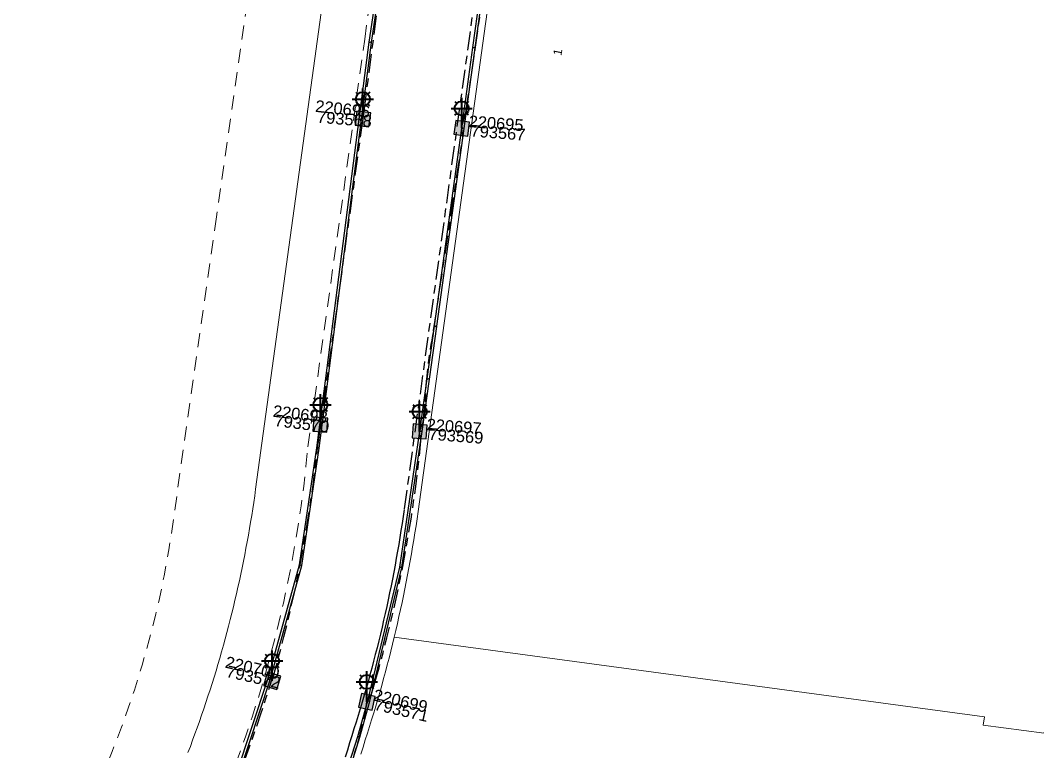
# Model space of a CAD drawing. Header units: metres. Extents: x 302931 to 308644, y 6253878 to 6257414.
# Drawn here: x 307208.6 to 307424.7, y 6255020.2 to 6255175.6 of the extents above; entities that cross this region are included whole.
import ezdxf
from ezdxf.enums import TextEntityAlignment as Align

# ---------------------------------------------------------------- set-up
doc = ezdxf.new("R2010")
doc.units = ezdxf.units.M
doc.linetypes.add('Cable Exist UG', pattern=[8.2, 4, -1.2, 1.8, -1.2])
doc.linetypes.add('Dash', pattern=[5, 3, -2])
doc.layers.get('0').update_dxf_attribs({"color": 6})
for name, color, linetype, lineweight in [('Cadastre Developer_SP_EXT', 9, 'Continuous', 5), ('Cadastre Land Parcels_SP_EXT', 9, 'Continuous', 5), ('Cadastre Roads_SP_EXT', 9, 'Continuous', 5)]:
    doc.layers.add(name, color=color, linetype=linetype, lineweight=lineweight)
for name, color, linetype in [('Duct_SP_EXT', 7, 'Continuous'), ('Equip_SP_SL_EXT', 7, 'Continuous'), ('Mains_HV_EXT', 7, 'Continuous'), ('Mains_SL_EXT', 7, 'Continuous'), ('SupportsUG_SP_LV_SL_EXT', 7, 'Continuous')]:
    doc.layers.add(name, color=color, linetype=linetype)
doc.styles.add('COLUMN_LABEL', font='arial.ttf')
doc.styles.add('iecARIAL', font='arial.ttf', dxfattribs={"height": 2})
doc.styles.add('POLE_LABEL', font='arial.ttf')
doc.styles.get("Standard").update_dxf_attribs({"font": 'arial.ttf'})

# ---------------------------------------------------------------- blocks, each defined once
blk = doc.blocks.new('COLUMN_EXT')
blk.add_hatch(color=256).paths.add_polyline_path([(-1.49, 1.48), (-1.49, -1.49), (1.48, -1.49), (1.48, 1.48)])
blk.add_lwpolyline([(-1.49, -1.49), (1.48, -1.49), (1.48, 1.48), (-1.49, 1.48)], close=True)
for tag, height, style, flags, p in [('ASSET_NUM', 2.5, 'COLUMN_LABEL', 8, (2, 2)), ('STRUCTURE_PLANT_NUMBER', 0.2, 'POLE_LABEL', 9, (1.81, 0.03)), ('STREET_CODE', 0.2, 'COLUMN_LABEL', 9, (1.81, -0.2))]:
    blk.add_attdef(tag, text='', height=height, dxfattribs=dict(style=style, flags=flags)).set_placement(p, align=Align.MIDDLE_LEFT)
at = {"flags": 1}
blk.add_attdef('Z', (1.81, -2.35), '', height=0.2, dxfattribs=at)
at = {"flags": 9}
for tag, p in [('COLUMN_TYPE', (1.81, -0.4)), ('OWNED_BY', (1.81, -0.6)), ('STATE', (1.81, -0.8)), ('USAGE', (1.81, -1)), ('STREETNAME', (1.81, -1.6)), ('SUBURB', (1.81, -1.8)), ('LEGEND', (1.81, -1.2)), ('LOCATION', (1.81, -1.4)), ('NOTES', (1.81, -2))]:
    blk.add_attdef(tag, text='', height=0.2, dxfattribs=at).set_placement(p, align=Align.MIDDLE_LEFT)
blk = doc.blocks.new('SL_LANTERN_EXT')
at = {"lineweight": 40}
for p, q in [((-1.46, 5.68), (-1.06, 5.28)), ((0, 1.97), (0, 6.47)), ((1.46, 5.68), (1.06, 5.28)), ((-2.25, 4.22), (2.25, 4.22)), ((-1.46, 2.76), (-1.06, 3.16)), ((0, 0), (0, 2.72)), ((1.46, 2.76), (1.06, 3.16))]:
    blk.add_line(p, q, dxfattribs=at)
blk.add_circle((0, 4.22), 1.5, dxfattribs=at)
at = {"style": 'iecARIAL', "flags": 8}
blk.add_attdef('ASSET_NUM', (1.5, 1.5), '', height=2.5, dxfattribs=at)
for tag, p, height, flags in [('OPERATING_VOLTAGE', (0.98, -1.65), 0.2, 9), ('ORIENTATION', (0.98, -1.85), 0.2, 9), ('OWNED_BY', (0.98, -2.05), 0.2, 9), ('STATE', (0.98, -2.25), 0.2, 9), ('CONSTRUCTED_VOLTAGE', (0.98, -0.65), 0.2, 9), ('CONTROL_TYPE', (0.98, -0.85), 0.2, 9), ('LANTERN_PURPOSE', (0.98, -1.05), 0.2, 9), ('LANTERN_TYPE', (0.98, -1.25), 0.2, 9), ('NO_PHASES', (0.98, -1.45), 0.2, 9), ('LNUMBER', (2.18, -3.25), 2.5, 8), ('USAGE', (0.98, -2.45), 0.2, 9), ('CEXIST', (0.98, -2.65), 0.2, 9), ('CNEW', (0.98, -2.85), 0.2, 9), ('CNUMBER', (0.98, -3.05), 0.2, 9), ('CREMOVE', (0.98, -3.25), 0.2, 9), ('CREPLACE', (0.98, -3.45), 0.2, 9), ('LKINGHEIGHT', (0.98, -3.65), 0.2, 9), ('LBRACKET', (0.98, -3.85), 0.2, 9), ('LBRACKETVOCAB', (0.98, -4.05), 0.2, 9), ('LCATEGORY', (0.98, -4.25), 0.2, 9), ('LCHARGE1', (0.98, -4.45), 0.2, 9), ('LCHARGE1PERCENT', (0.98, -4.65), 0.2, 9), ('LCHARGE2', (0.98, -4.85), 0.2, 9), ('LCHARGE2PERCENT', (0.98, -5.05), 0.2, 9), ('LCHARGE3', (0.98, -5.25), 0.2, 9), ('LCHARGE3PERCENT', (0.98, -5.45), 0.2, 9), ('LEXIST', (0.98, -5.65), 0.2, 9), ('LLAMP', (0.98, -5.85), 0.2, 9), ('LLAMPVOCAB', (0.98, -6.05), 0.2, 9), ('LMAST', (0.98, -6.25), 0.2, 9), ('LMASTVOCAB', (0.98, -6.45), 0.2, 9), ('LNEW', (0.98, -6.65), 0.2, 9), ('LANTNUMBER', (0.98, -6.85), 0.2, 9), ('LOUTREACH', (0.98, -7.25), 0.2, 9), ('LOUTREACHVOCAB', (0.98, -7.45), 0.2, 9), ('LRATECODE', (0.98, -7.65), 0.2, 9), ('LREMOVE', (0.98, -7.85), 0.2, 9), ('LREPLACE', (0.98, -8.05), 0.2, 9), ('LTYPE', (0.98, -8.25), 0.2, 9), ('LTYPEVOCAB', (0.98, -8.45), 0.2, 9), ('LEGEND', (0.98, -8.65), 0.2, 9), ('STREETNAME', (0.98, -9.25), 0.2, 9), ('SUBURB', (0.98, -9.45), 0.2, 1), ('LOCATION', (0.98, -8.85), 0.2, 9), ('NOTES', (0.98, -9.05), 0.2, 9)]:
    blk.add_attdef(tag, p, '', height=height, dxfattribs=dict(flags=flags))

msp = doc.modelspace()

# ---------------------------------------------------------------- linework, layer by layer
at = {"layer": 'Cadastre Developer_SP_EXT', "linetype": 'Dash'}
for points in [[(307273.18, 6255293.26), (307250.28, 6255133.84), (307240.6, 6255065.83), (307240.6, 6255065.83, -0.108223), (307208.68, 6254983.16)], [(307224.34, 6254960.04, 0.129274), (307269.71, 6255084.98), (307269.71, 6255084.98), (307281.78, 6255171.62), (307285.86, 6255201.93)]]:
    msp.add_lwpolyline(points, format="xyb", dxfattribs=at)
at = {"layer": 'Cadastre Land Parcels_SP_EXT', "linetype": 'Continuous'}
for points in [[(307244.22, 6255019.96), (307244.73, 6255021.28), (307245.22, 6255022.6), (307245.71, 6255023.93), (307246.19, 6255025.26), (307246.66, 6255026.59), (307247.13, 6255027.93), (307247.59, 6255029.26), (307248.04, 6255030.6), (307248.48, 6255031.95), (307248.91, 6255033.29), (307249.34, 6255034.64), (307249.76, 6255035.99), (307250.18, 6255037.34), (307250.58, 6255038.69), (307250.98, 6255040.05), (307251.37, 6255041.41), (307251.75, 6255042.77), (307252.12, 6255044.13), (307252.49, 6255045.5), (307252.85, 6255046.86), (307253.2, 6255048.23), (307253.54, 6255049.6), (307253.88, 6255050.97), (307254.21, 6255052.35), (307254.53, 6255053.73), (307254.84, 6255055.1), (307255.15, 6255056.48), (307255.44, 6255057.87), (307255.73, 6255059.25), (307256.01, 6255060.63), (307256.29, 6255062.02), (307256.55, 6255063.41), (307256.81, 6255064.8), (307257.06, 6255066.19), (307257.31, 6255067.58), (307257.54, 6255068.97), (307257.77, 6255070.37), (307257.99, 6255071.76), (307258.2, 6255073.16), (307258.4, 6255074.56), (307258.6, 6255075.96), (307288.08, 6255290.48)], [(307319.45, 6255262.18), (307293.11, 6255071.19), (307292.89, 6255069.69), (307292.67, 6255068.2), (307292.43, 6255066.7), (307292.19, 6255065.21), (307291.95, 6255063.72), (307291.69, 6255062.23), (307291.43, 6255060.74), (307291.16, 6255059.26), (307290.88, 6255057.77), (307290.59, 6255056.29), (307290.3, 6255054.8), (307290, 6255053.32), (307289.69, 6255051.84), (307289.37, 6255050.37), (307289.04, 6255048.89), (307288.71, 6255047.42), (307288.37, 6255045.94), (307288.02, 6255044.47), (307413.41, 6255027.56), (307413.17, 6255025.77), (307426.09, 6255024.13), (307459.97, 6255271)], [(307426.09, 6255024.13), (307413.17, 6255025.77), (307413.41, 6255027.56), (307288.02, 6255044.47), (307287.67, 6255043), (307287.3, 6255041.54), (307286.93, 6255040.07), (307286.55, 6255038.61), (307286.16, 6255037.15), (307285.77, 6255035.69), (307285.37, 6255034.23), (307284.95, 6255032.77), (307284.54, 6255031.32), (307284.11, 6255029.87), (307283.68, 6255028.42), (307283.24, 6255026.97), (307282.79, 6255025.53), (307282.33, 6255024.09), (307281.87, 6255022.65), (307281.42, 6255021.15), (307280.96, 6255019.65)]]:
    msp.add_lwpolyline(points, dxfattribs=at)
at = {"layer": 'Cadastre Roads_SP_EXT', "linetype": 'Continuous'}
for points in [[(307288.08, 6255290.48), (307258.6, 6255075.96), (307258.4, 6255074.56), (307258.2, 6255073.16), (307257.99, 6255071.76), (307257.77, 6255070.37), (307257.54, 6255068.97), (307257.31, 6255067.58), (307257.06, 6255066.19), (307256.81, 6255064.8), (307256.55, 6255063.41), (307256.29, 6255062.02), (307256.01, 6255060.63), (307255.73, 6255059.25), (307255.44, 6255057.87), (307255.15, 6255056.48), (307254.84, 6255055.1), (307254.53, 6255053.73), (307254.21, 6255052.35), (307253.88, 6255050.97), (307253.54, 6255049.6), (307253.2, 6255048.23), (307252.85, 6255046.86), (307252.49, 6255045.5), (307252.12, 6255044.13), (307251.75, 6255042.77), (307251.37, 6255041.41), (307250.98, 6255040.05), (307250.58, 6255038.69), (307250.18, 6255037.34), (307249.76, 6255035.99), (307249.34, 6255034.64), (307248.91, 6255033.29), (307248.48, 6255031.95), (307248.04, 6255030.6), (307247.59, 6255029.26), (307247.13, 6255027.93), (307246.66, 6255026.59), (307246.19, 6255025.26), (307245.71, 6255023.93), (307245.22, 6255022.6), (307244.73, 6255021.28), (307244.22, 6255019.96)], [(307280.96, 6255019.65), (307281.42, 6255021.15), (307281.87, 6255022.65), (307282.33, 6255024.09), (307282.79, 6255025.53), (307283.24, 6255026.97), (307283.68, 6255028.42), (307284.11, 6255029.87), (307284.54, 6255031.32), (307284.95, 6255032.77), (307285.37, 6255034.23), (307285.77, 6255035.69), (307286.16, 6255037.15), (307286.55, 6255038.61), (307286.93, 6255040.07), (307287.3, 6255041.54), (307287.67, 6255043), (307288.02, 6255044.47), (307288.37, 6255045.94), (307288.71, 6255047.42), (307289.04, 6255048.89), (307289.37, 6255050.37), (307289.69, 6255051.84), (307290, 6255053.32), (307290.3, 6255054.8), (307290.59, 6255056.29), (307290.88, 6255057.77), (307291.16, 6255059.26), (307291.43, 6255060.74), (307291.69, 6255062.23), (307291.95, 6255063.72), (307292.19, 6255065.21), (307292.43, 6255066.7), (307292.67, 6255068.2), (307292.89, 6255069.69), (307293.11, 6255071.19), (307319.45, 6255262.18)]]:
    msp.add_lwpolyline(points, dxfattribs=at)
at = {"layer": 'Duct_SP_EXT'}
for p, q in [((307304.75, 6255169.84), (307311.37, 6255217.8)), ((307305.23, 6255169.77), (307311.84, 6255217.74)), ((307282.72, 6255170.97), (307287.22, 6255201.14)), ((307283.2, 6255170.91), (307287.7, 6255201.07)), ((307280.61, 6255154.62), (307282.72, 6255170.97)), ((307281.09, 6255154.56), (307283.2, 6255170.91)), ((307282.72, 6255170.97), (307282.96, 6255170.94)), ((307283.2, 6255170.91), (307282.96, 6255170.94)), ((307302.39, 6255152.69), (307304.75, 6255169.84)), ((307304.75, 6255169.84), (307304.99, 6255169.81)), ((307305.23, 6255169.77), (307304.99, 6255169.81)), ((307302.86, 6255152.62), (307305.23, 6255169.77)), ((307272.24, 6255089.64), (307280.61, 6255154.62)), ((307272.72, 6255089.58), (307281.09, 6255154.56)), ((307280.61, 6255154.62), (307280.85, 6255154.59)), ((307280.61, 6255154.62), (307280.85, 6255154.59)), ((307281.09, 6255154.56), (307280.85, 6255154.59)), ((307281.09, 6255154.56), (307280.85, 6255154.59)), ((307296.58, 6255110.66), (307302.39, 6255152.69)), ((307297.06, 6255110.62), (307302.86, 6255152.62)), ((307302.39, 6255152.69), (307302.62, 6255152.66)), ((307302.39, 6255152.69), (307302.62, 6255152.66)), ((307302.86, 6255152.62), (307302.62, 6255152.66)), ((307302.86, 6255152.62), (307302.62, 6255152.66)), ((307295.04, 6255099.44), (307296.58, 6255110.58)), ((307295.52, 6255099.37), (307297.06, 6255110.52)), ((307296.58, 6255110.57), (307296.58, 6255110.66)), ((307296.58, 6255110.66), (307296.82, 6255110.64)), ((307296.58, 6255110.58), (307296.58, 6255110.57)), ((307296.58, 6255110.58), (307296.82, 6255110.55)), ((307296.58, 6255110.57), (307296.82, 6255110.55)), ((307297.06, 6255110.62), (307296.82, 6255110.64)), ((307297.06, 6255110.52), (307296.82, 6255110.55)), ((307297.06, 6255110.53), (307296.82, 6255110.55)), ((307297.06, 6255110.53), (307297.06, 6255110.62)), ((307297.06, 6255110.52), (307297.06, 6255110.53)), ((307293.51, 6255088.29), (307295.04, 6255099.44)), ((307293.98, 6255088.23), (307295.52, 6255099.37)), ((307295.04, 6255099.44), (307295.28, 6255099.41)), ((307295.52, 6255099.37), (307295.28, 6255099.41)), ((307271.61, 6255084.76), (307272.24, 6255089.64)), ((307272.09, 6255084.7), (307272.72, 6255089.58)), ((307272.24, 6255089.64), (307272.48, 6255089.61)), ((307272.24, 6255089.64), (307272.48, 6255089.61)), ((307272.72, 6255089.58), (307272.48, 6255089.61)), ((307272.72, 6255089.58), (307272.48, 6255089.61)), ((307289.21, 6255059.4), (307293.51, 6255088.3)), ((307289.68, 6255059.31), (307293.98, 6255088.22)), ((307293.51, 6255088.3), (307293.74, 6255088.26)), ((307293.51, 6255088.29), (307293.74, 6255088.26)), ((307293.98, 6255088.23), (307293.74, 6255088.26)), ((307293.98, 6255088.22), (307293.74, 6255088.26)), ((307267.92, 6255059.85), (307271.61, 6255084.77)), ((307268.39, 6255059.75), (307272.09, 6255084.69)), ((307271.61, 6255084.77), (307271.61, 6255084.76)), ((307271.61, 6255084.77), (307271.85, 6255084.73)), ((307271.61, 6255084.76), (307271.85, 6255084.73)), ((307272.09, 6255084.69), (307271.85, 6255084.73)), ((307272.09, 6255084.7), (307271.85, 6255084.73)), ((307272.09, 6255084.69), (307272.09, 6255084.7)), ((307261.2, 6255035.58), (307267.92, 6255059.85)), ((307261.67, 6255035.45), (307268.39, 6255059.75)), ((307267.92, 6255059.85), (307268.16, 6255059.8)), ((307268.39, 6255059.75), (307268.16, 6255059.8)), ((307282.42, 6255030.99), (307289.21, 6255059.4)), ((307282.88, 6255030.88), (307289.68, 6255059.31)), ((307289.21, 6255059.4), (307289.45, 6255059.35)), ((307289.68, 6255059.31), (307289.45, 6255059.35)), ((307252, 6255007.72), (307261.21, 6255035.59)), ((307252.44, 6255007.54), (307261.66, 6255035.44)), ((307261.2, 6255035.58), (307261.44, 6255035.52)), ((307261.21, 6255035.59), (307261.44, 6255035.52)), ((307261.67, 6255035.45), (307261.44, 6255035.52)), ((307261.66, 6255035.44), (307261.44, 6255035.52)), ((307280.28, 6255023.42), (307282.42, 6255031)), ((307280.74, 6255023.28), (307282.88, 6255030.87)), ((307282.42, 6255031), (307282.65, 6255030.93)), ((307282.42, 6255030.99), (307282.65, 6255030.93)), ((307282.88, 6255030.88), (307282.65, 6255030.93)), ((307282.88, 6255030.87), (307282.65, 6255030.93)), ((307277.91, 6255015.9), (307280.28, 6255023.42)), ((307278.37, 6255015.76), (307280.74, 6255023.28)), ((307280.28, 6255023.42), (307280.51, 6255023.35)), ((307280.74, 6255023.28), (307280.51, 6255023.35))]:
    msp.add_line(p, q, dxfattribs=at)
at = {"layer": 'Mains_HV_EXT', "linetype": 'Cable Exist UG'}
msp.add_lwpolyline([(307316.47, 6255262.59), (307290.13, 6255071.61), (307289.92, 6255070.13), (307289.7, 6255068.65), (307289.47, 6255067.17), (307289.23, 6255065.69), (307288.99, 6255064.22), (307288.74, 6255062.75), (307288.48, 6255061.27), (307288.21, 6255059.8), (307287.93, 6255058.33), (307287.65, 6255056.86), (307287.36, 6255055.4), (307287.06, 6255053.93), (307286.75, 6255052.47), (307286.44, 6255051), (307286.12, 6255049.54), (307285.79, 6255048.09), (307285.45, 6255046.63), (307285.1, 6255045.17), (307284.75, 6255043.72), (307284.39, 6255042.27), (307284.02, 6255040.82), (307283.65, 6255039.37), (307283.26, 6255037.92), (307282.87, 6255036.48), (307282.48, 6255035.04), (307282.07, 6255033.6), (307281.66, 6255032.16), (307281.23, 6255030.72), (307280.81, 6255029.29), (307280.37, 6255027.86), (307279.93, 6255026.43), (307279.48, 6255025), (307279.01, 6255023.54), (307278.55, 6255022.02), (307278.09, 6255020.52), (307277.63, 6255019.03)], dxfattribs=at)
at = {"layer": 'Mains_SL_EXT', "linetype": 'Cable Exist UG'}
for points in [[(307290.25, 6255219.1), (307289.47, 6255215.94), (307287.41, 6255200.94), (307287.41, 6255200.94), (307281.78, 6255157.91), (307281.37, 6255154.78)], [(307302.34, 6255152.81), (307303.22, 6255155.94), (307305.26, 6255169.38), (307305.26, 6255169.38), (307311.25, 6255213.83), (307311.25, 6255217.34)], [(307281.37, 6255154.72), (307272.61, 6255091.4), (307272.32, 6255089.54)]]:
    msp.add_lwpolyline(points, dxfattribs=at)
for points in [[(307293.44, 6255088.23), (307294.21, 6255090.18), (307294.57, 6255094), (307294.57, 6255094, -0.043877), (307296.39, 6255109.59), (307296.39, 6255109.59), (307296.39, 6255109.67), (307302.58, 6255150.64), (307302.37, 6255152.67)], [(307272.32, 6255089.54), (307271.85, 6255085.87), (307271.85, 6255085.87, -0.04491), (307262.1, 6255035.22)], [(307282.26, 6255030.67), (307283.3, 6255032.64), (307283.92, 6255034.86), (307283.92, 6255034.86, 0.046282), (307293.71, 6255086.26), (307293.71, 6255086.26), (307293.44, 6255088.23)], [(307261.95, 6255035.25, -0.047509), (307239.35, 6254980.49)], [(307277.9, 6255014.27, 0.015372), (307281.77, 6255027.59), (307281.77, 6255027.59), (307282.2, 6255030.79)]]:
    msp.add_lwpolyline(points, format="xyb", dxfattribs=at)

# ---------------------------------------------------------------- block references
at = {"layer": 'Equip_SP_SL_EXT'}
ref = msp.add_blockref('SL_LANTERN_EXT', (307281.38, 6255154.65), dxfattribs=at)
ref.add_attrib('ASSET_NUM', '220696', dxfattribs={"layer": '0', "height": 2.5, "rotation": 353.6877, "style": 'iecARIAL'}).set_placement((307282.88, 6255156.15), align=Align.MIDDLE_RIGHT)
ref = msp.add_blockref('SL_LANTERN_EXT', (307302.37, 6255152.67), dxfattribs=at)
ref.add_attrib('ASSET_NUM', '220695', dxfattribs={"layer": '0', "height": 2.5, "rotation": 355.643, "style": 'iecARIAL'}).set_placement((307303.87, 6255154.17), align=Align.MIDDLE_LEFT)
ref = msp.add_blockref('SL_LANTERN_EXT', (307272.37, 6255089.68), dxfattribs=at)
ref.add_attrib('ASSET_NUM', '220698', dxfattribs={"layer": '0', "height": 2.5, "rotation": 352.9422, "style": 'iecARIAL'}).set_placement((307273.87, 6255091.18), align=Align.MIDDLE_RIGHT)
ref = msp.add_blockref('SL_LANTERN_EXT', (307293.44, 6255088.23), dxfattribs=at)
ref.add_attrib('ASSET_NUM', '220697', dxfattribs={"layer": '0', "height": 2.5, "rotation": 355.6332, "style": 'iecARIAL'}).set_placement((307294.94, 6255089.73), align=Align.MIDDLE_LEFT)
ref = msp.add_blockref('SL_LANTERN_EXT', (307262.1, 6255035.22), dxfattribs=at)
ref.add_attrib('ASSET_NUM', '220700', dxfattribs={"layer": '0', "height": 2.5, "rotation": 347.3261, "style": 'iecARIAL'}).set_placement((307263.6, 6255036.72), align=Align.MIDDLE_RIGHT)
ref = msp.add_blockref('SL_LANTERN_EXT', (307282.2, 6255030.79), dxfattribs=at)
ref.add_attrib('ASSET_NUM', '220699', dxfattribs={"layer": '0', "height": 2.5, "rotation": 346.8908, "style": 'iecARIAL'}).set_placement((307283.7, 6255032.29), align=Align.MIDDLE_LEFT)
at = {"layer": 'SupportsUG_SP_LV_SL_EXT'}
ref = msp.add_blockref('COLUMN_EXT', (307281.38, 6255154.65), dxfattribs=dict(at, rotation=82.56859197562754))
ref.add_attrib('ASSET_NUM', '793568', dxfattribs={"layer": '0', "height": 2.5, "rotation": 355.3258, "style": 'COLUMN_LABEL'}).set_placement((307283.38, 6255155.4), align=Align.TOP_RIGHT)
ref = msp.add_blockref('COLUMN_EXT', (307302.37, 6255152.67), dxfattribs=dict(at, rotation=82.14668670599626))
ref.add_attrib('ASSET_NUM', '793567', dxfattribs={"layer": '0', "height": 2.5, "rotation": 355.643, "style": 'COLUMN_LABEL'}).set_placement((307304.37, 6255153.42), align=Align.TOP_LEFT)
ref = msp.add_blockref('COLUMN_EXT', (307272.37, 6255089.68), dxfattribs=dict(at, rotation=355.6955309701183))
ref.add_attrib('ASSET_NUM', '793570', dxfattribs={"layer": '0', "height": 2.5, "rotation": 352.9422, "style": 'COLUMN_LABEL'}).set_placement((307274.37, 6255090.43), align=Align.TOP_RIGHT)
ref = msp.add_blockref('COLUMN_EXT', (307293.44, 6255088.23), dxfattribs=dict(at, rotation=265.2363583092737))
ref.add_attrib('ASSET_NUM', '793569', dxfattribs={"layer": '0', "height": 2.5, "rotation": 355.6332, "style": 'COLUMN_LABEL'}).set_placement((307295.44, 6255088.98), align=Align.TOP_LEFT)
ref = msp.add_blockref('COLUMN_EXT', (307262.1, 6255035.22), dxfattribs=dict(at, rotation=73.96005677728617))
ref.add_attrib('ASSET_NUM', '793572', dxfattribs={"layer": '0', "height": 2.5, "rotation": 347.3261, "style": 'COLUMN_LABEL'}).set_placement((307264.1, 6255035.97), align=Align.TOP_RIGHT)
ref = msp.add_blockref('COLUMN_EXT', (307282.2, 6255030.79), dxfattribs=dict(at, rotation=347.7748775975127))
ref.add_attrib('ASSET_NUM', '793571', dxfattribs={"layer": '0', "height": 2.5, "rotation": 346.8908, "style": 'COLUMN_LABEL'}).set_placement((307284.2, 6255031.54), align=Align.TOP_LEFT)

# ---------------------------------------------------------------- texts
at = {"layer": 'Cadastre Land Parcels_SP_EXT'}
msp.add_text('1', height=1.8, rotation=79.2408, dxfattribs=at).set_placement((307323.52, 6255168))

doc.saveas('drawing.dxf')
